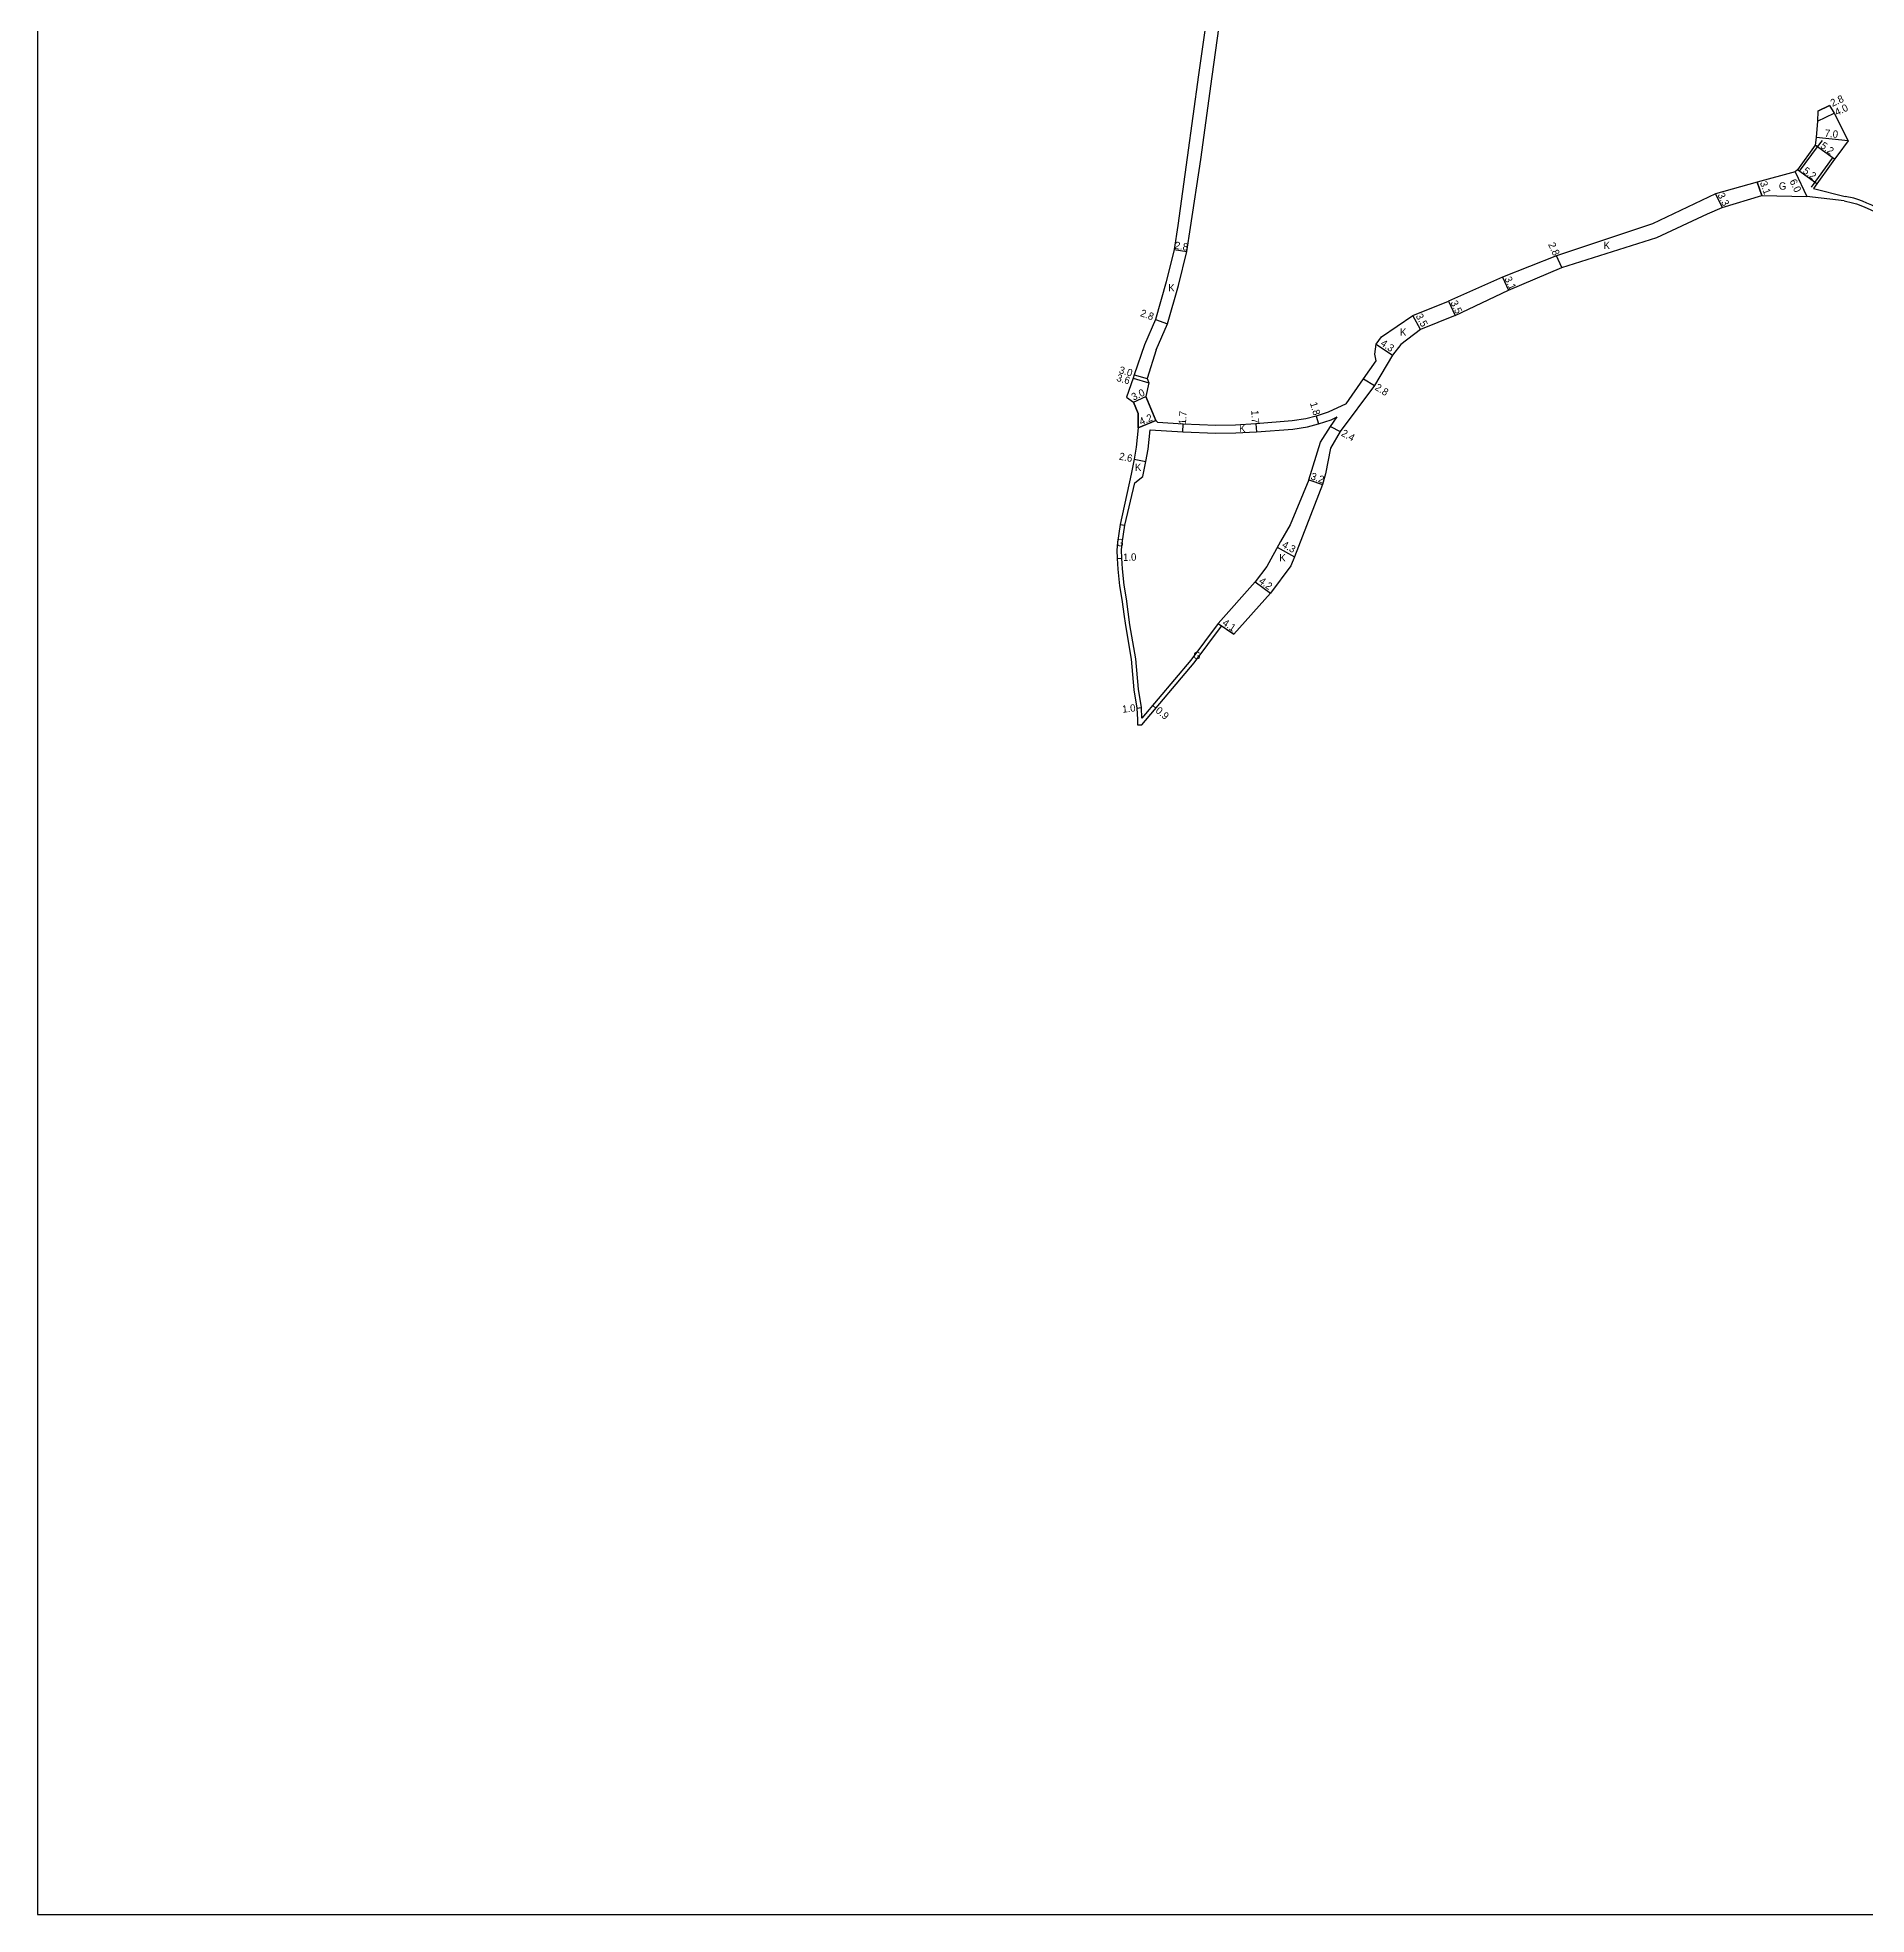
# Model space of a CAD drawing. Header units: metres. Extents: x 0 to 2400, y -93000 to -90000.
# Drawn here: x 800 to 1199.6, y -91800 to -91389.9 of the extents above; entities that cross this region are included whole.
import ezdxf

# ---------------------------------------------------------------- set-up
doc = ezdxf.new("R2010")
doc.units = ezdxf.units.M
doc.header["$LTSCALE"] = 2.5
for name, color, linetype in [('図郭', 7, 'Continuous'), ('幅員', 7, 'Continuous'), ('歩道・分離帯・安全施設', 7, 'Continuous'), ('舗装', 7, 'Continuous'), ('道路', 7, 'Continuous')]:
    doc.layers.add(name, color=color, linetype=linetype)
doc.styles.get("Standard").update_dxf_attribs({"font": ''})
doc.styles.get('Standard').set_extended_font_data('@MS PGothic')

msp = doc.modelspace()

# ---------------------------------------------------------------- linework, layer by layer
at = {"layer": '図郭'}
msp.add_lwpolyline([(800, -91800), (1600, -91800), (1600, -91200), (800, -91200)], close=True, dxfattribs=at)
at = {"layer": '幅員'}
for points in [[(1188.99, -91405.94), (1191.53, -91404.76)], [(1188.95, -91408.15), (1192.55, -91406.4)], [(1192.64, -91416.5), (1188.43, -91413.44)], [(1195.6, -91412.43), (1188.63, -91411.71)], [(1175.72, -91421.5), (1176.79, -91424.41)], [(1184.01, -91419.23), (1186.58, -91424.65)], [(1188.74, -91421.87), (1184.53, -91418.81)], [(1166.65, -91424.04), (1168.09, -91427.01)], [(1048.33, -91436.19), (1051.09, -91436.62)], [(1133.08, -91440.15), (1131.92, -91437.61)], [(1120.07, -91442.28), (1121.4, -91445.08)], [(1102.15, -91453.67), (1100.48, -91450.59)], [(1108.26, -91447.48), (1109.77, -91450.64)], [(1044.28, -91451.5), (1046.92, -91452.45)], [(1092.51, -91456.89), (1096.09, -91459.27)], [(1039.39, -91464.3), (1042.84, -91465.31)], [(1039.58, -91463.56), (1042.46, -91464.4)], [(1089.71, -91464.45), (1092.1, -91465.92)], [(1039.43, -91469.58), (1042.15, -91468.3)], [(1040.46, -91475.17), (1044.34, -91473.56)], [(1050.25, -91476.04), (1050.34, -91474.34)], [(1066.23, -91474.33), (1066.31, -91476.02)], [(1079.35, -91472.6), (1079.87, -91474.32)], [(1082.53, -91474.87), (1084.65, -91476)], [(1039.59, -91482.05), (1042.14, -91482.54)], [(1077.76, -91486.53), (1080.78, -91487.58)], [(1035.89, -91503.71), (1036.89, -91503.68)], [(1070.89, -91501.27), (1074.66, -91503.33)], [(1066.05, -91508.81), (1069.43, -91511.3)], [(1057.99, -91517.93), (1061.38, -91520.23)], [(1040.19, -91536.4), (1041.18, -91536.29)], [(1043.68, -91535.83), (1044.37, -91536.41)]]:
    msp.add_lwpolyline(points, dxfattribs=at)
at = {"layer": '歩道・分離帯・安全施設'}
for points in [[(1189.95, -91412.35), (1188.83, -91413.74), (1184.93, -91419.1)], [(1187.61, -91422.57), (1192.23, -91416.21)]]:
    msp.add_lwpolyline(points, dxfattribs=at)
at = {"layer": '舗装'}
for points in [[(1176.79, -91424.41), (1175.72, -91421.5)], [(1036.55, -91496.29), (1037.54, -91496.43)]]:
    msp.add_lwpolyline(points, dxfattribs=at)
at = {"layer": '道路'}
for points in [[(1056.98, -91377.25), (1056.11, -91381.09), (1055.61, -91384.3), (1053.7, -91398.02), (1051.18, -91416.08), (1049.16, -91430.93)], [(1051.92, -91431.36), (1054.15, -91416.51), (1056.67, -91398.43), (1058.57, -91384.77), (1059.06, -91381.66), (1059.9, -91377.91)], [(1191.53, -91404.76), (1188.99, -91405.94)], [(1191.53, -91404.76), (1192.55, -91406.4), (1195.6, -91412.43), (1193.33, -91415.55), (1192.64, -91416.5)], [(1188.99, -91405.94), (1188.95, -91408.15), (1188.63, -91411.71), (1188.43, -91413.44), (1184.53, -91418.81), (1184.01, -91419.23), (1175.72, -91421.5), (1166.65, -91424.04), (1152.84, -91430.63), (1131.92, -91437.61), (1120.07, -91442.28)], [(1192.64, -91416.5), (1188.01, -91422.86)], [(1121.4, -91445.08), (1133.08, -91440.15), (1153.78, -91433.61), (1164.9, -91428.38), (1168.09, -91427.01), (1176.79, -91424.41), (1186.58, -91424.65)], [(1194.77, -91425.57), (1186.58, -91424.65)], [(1188.01, -91422.86), (1194.99, -91424.6)], [(1194.77, -91425.57), (1196.58, -91425.98), (1197.41, -91426.22), (1198.37, -91426.58), (1199.28, -91426.97), (1200.4, -91427.46), (1201.52, -91427.99), (1202.87, -91428.44), (1204.4, -91428.77), (1205.78, -91428.87), (1207.38, -91428.75)], [(1210.38, -91426.63), (1207.31, -91427.75), (1205.78, -91427.86), (1204.54, -91427.77), (1203.13, -91427.48), (1201.9, -91427.06), (1200.81, -91426.55), (1199.68, -91426.05), (1198.74, -91425.65), (1197.73, -91425.27), (1196.83, -91425.01), (1194.99, -91424.6)], [(1049.16, -91430.93), (1048.33, -91436.19), (1046.61, -91443.28)], [(1049.3, -91444.05), (1051.09, -91436.62), (1051.92, -91431.36)], [(1120.07, -91442.28), (1108.26, -91447.48)], [(1046.61, -91443.28), (1044.28, -91451.5), (1041.85, -91457)], [(1044.42, -91458.13), (1046.92, -91452.45), (1049.3, -91444.05)], [(1109.77, -91450.64), (1121.4, -91445.08)], [(1109.77, -91450.64), (1102.15, -91453.67), (1097.87, -91456.99), (1096.09, -91459.27), (1092.1, -91465.92), (1084.65, -91476), (1082.48, -91479.62), (1081.42, -91485.25), (1080.78, -91487.58), (1074.66, -91503.33), (1073.82, -91505.32), (1069.43, -91511.3), (1061.38, -91520.23), (1058.71, -91518.47)], [(1085.96, -91469.9), (1089.71, -91464.45), (1092.52, -91460.55), (1092.16, -91459.06), (1092.51, -91456.89), (1093.63, -91455.26), (1100.48, -91450.59), (1108.26, -91447.48)], [(1041.85, -91457), (1039.58, -91463.56), (1039.39, -91464.3), (1037.97, -91468.45), (1039.43, -91469.58)], [(1044.42, -91458.13), (1042.46, -91464.4), (1042.84, -91465.31), (1042.15, -91468.3)], [(1039.43, -91469.58), (1040.47, -91472.07), (1040.46, -91475.17)], [(1039.43, -91469.58), (1040.47, -91472.07), (1040.46, -91475.17)], [(1044.34, -91473.56), (1042.15, -91468.3)], [(1044.34, -91473.56), (1042.15, -91468.3)], [(1085.96, -91469.9), (1082.03, -91471.71), (1079.35, -91472.6), (1077.1, -91473.2), (1074.1, -91473.67), (1066.23, -91474.33)], [(1040.46, -91475.17), (1040.07, -91479.41), (1039.59, -91482.05), (1038.93, -91485.3)], [(1066.23, -91474.33), (1061.73, -91474.55), (1057.49, -91474.65), (1050.34, -91474.34), (1044.77, -91473.98), (1044.34, -91473.56)], [(1066.31, -91476.02), (1074.31, -91475.46), (1077.47, -91474.96), (1079.87, -91474.32), (1082.69, -91473.39), (1083.96, -91472.8)], [(1077.76, -91486.53), (1080.32, -91478.3), (1082.53, -91474.87), (1083.96, -91472.8)], [(1041.47, -91485.81), (1042.14, -91482.54), (1042.64, -91479.8), (1043.14, -91475.58)], [(1043.14, -91475.58), (1050.25, -91476.04), (1057.47, -91476.35), (1061.79, -91476.25), (1066.31, -91476.02)], [(1038.93, -91485.3), (1036.55, -91496.29)], [(1037.54, -91496.43), (1039.75, -91487.15), (1041.47, -91485.81)], [(1077.76, -91486.53), (1073.7, -91496.39), (1071.58, -91500)], [(1036.55, -91496.29), (1036, -91500.25), (1035.84, -91501.9), (1035.89, -91503.71), (1036.04, -91506.06)], [(1037.04, -91505.96), (1036.89, -91503.68), (1036.84, -91501.93), (1037, -91500.37), (1037.54, -91496.43)], [(1071.58, -91500), (1068.59, -91505.49)], [(1036.04, -91506.06), (1036.41, -91509.68), (1036.92, -91512.68), (1037.22, -91514.81), (1037.36, -91515.85)], [(1041.31, -91538.64), (1041.18, -91536.29), (1040.53, -91532.28), (1039.94, -91525.62), (1038.69, -91518.18), (1037.91, -91512.53), (1037.4, -91509.54), (1037.04, -91505.96)], [(1068.59, -91505.49), (1066.05, -91508.81), (1057.99, -91517.93)], [(1037.36, -91515.85), (1037.71, -91518.33), (1038.95, -91525.75), (1039.54, -91532.4), (1040.19, -91536.4), (1040.33, -91538.92), (1040.31, -91540.03), (1041.31, -91540.04), (1052.71, -91526.48), (1058.71, -91518.47)], [(1057.99, -91517.93), (1052.01, -91525.93), (1041.31, -91538.64)]]:
    msp.add_lwpolyline(points, dxfattribs=at)
msp.add_lwpolyline([(1040.46, -91475.17), (1040.47, -91472.07), (1039.43, -91469.58), (1042.15, -91468.3), (1044.34, -91473.56)], close=True, dxfattribs=at)

# ---------------------------------------------------------------- texts
at = {"layer": '幅員'}
for s, rotation, p in [('2.8', 24.8207, (1192.19, -91405.04)), ('4.0', 25.8027, (1193.16, -91407.03)), ('5.2', 323.9896, (1189.41, -91413.85)), ('7.0', 354.063, (1190.43, -91411.54)), ('3.1', 290.2417, (1176.29, -91421.61)), ('6.0', 295.3394, (1182.77, -91421.27)), ('5.2', 324.005, (1185.57, -91419.33)), ('3.3', 295.7254, (1167.03, -91424.26)), ('2.8', 351.0534, (1048.39, -91436.03)), ('2.8', 294.6065, (1130.02, -91435.08)), ('3.1', 295.5317, (1120.48, -91442.56)), ('2.8', 340.1965, (1040.82, -91450.72)), ('3.5', 298.4027, (1101.07, -91450.73)), ('3.5', 295.5375, (1108.69, -91447.79)), ('4.3', 326.3747, (1093.31, -91457.05)), ('3.0', 343.8096, (1036.18, -91463.2)), ('3.6', 343.672, (1035.63, -91464.89)), ('3.0', 25.328, (1039.47, -91469.26)), ('2.8', 328.2829, (1092.07, -91466.74)), ('1.8', 286.6535, (1078, -91469.79)), ('4.2', 22.6451, (1041.11, -91474.64)), ('1.7', 86.9305, (1050.93, -91474.43)), ('1.7', 272.8321, (1065.2, -91471.34)), ('2.4', 332.0105, (1084.71, -91476.82)), ('2.6', 349.0487, (1036.21, -91482.11)), ('3.2', 340.7981, (1078.04, -91486.38)), ('1.0', 1.4335, (1037.2, -91504.25)), ('4.3', 331.4261, (1071.77, -91501.18)), ('4.2', 323.7521, (1066.72, -91508.96)), ('4.1', 325.8445, (1058.74, -91518.13)), ('1.0', 6.1948, (1037.08, -91537.43)), ('0.9', 319.9343, (1044.14, -91537.18))]:
    msp.add_text(s, height=1.6, rotation=rotation, dxfattribs=at).set_placement(p)
at = {"layer": '舗装'}
for s, p in [('G', (1180.48, -91423.13)), ('K', (1142.17, -91436.08)), ('K', (1047.05, -91445.36)), ('K', (1097.69, -91455.05)), ('K', (1062.54, -91476.1)), ('K', (1039.78, -91484.59)), ('G', (1035.73, -91501.04)), ('K', (1071.33, -91504.36)), ('G', (1052.53, -91525.69))]:
    msp.add_text(s, height=1.6, dxfattribs=at).set_placement(p)

doc.saveas('drawing.dxf')
